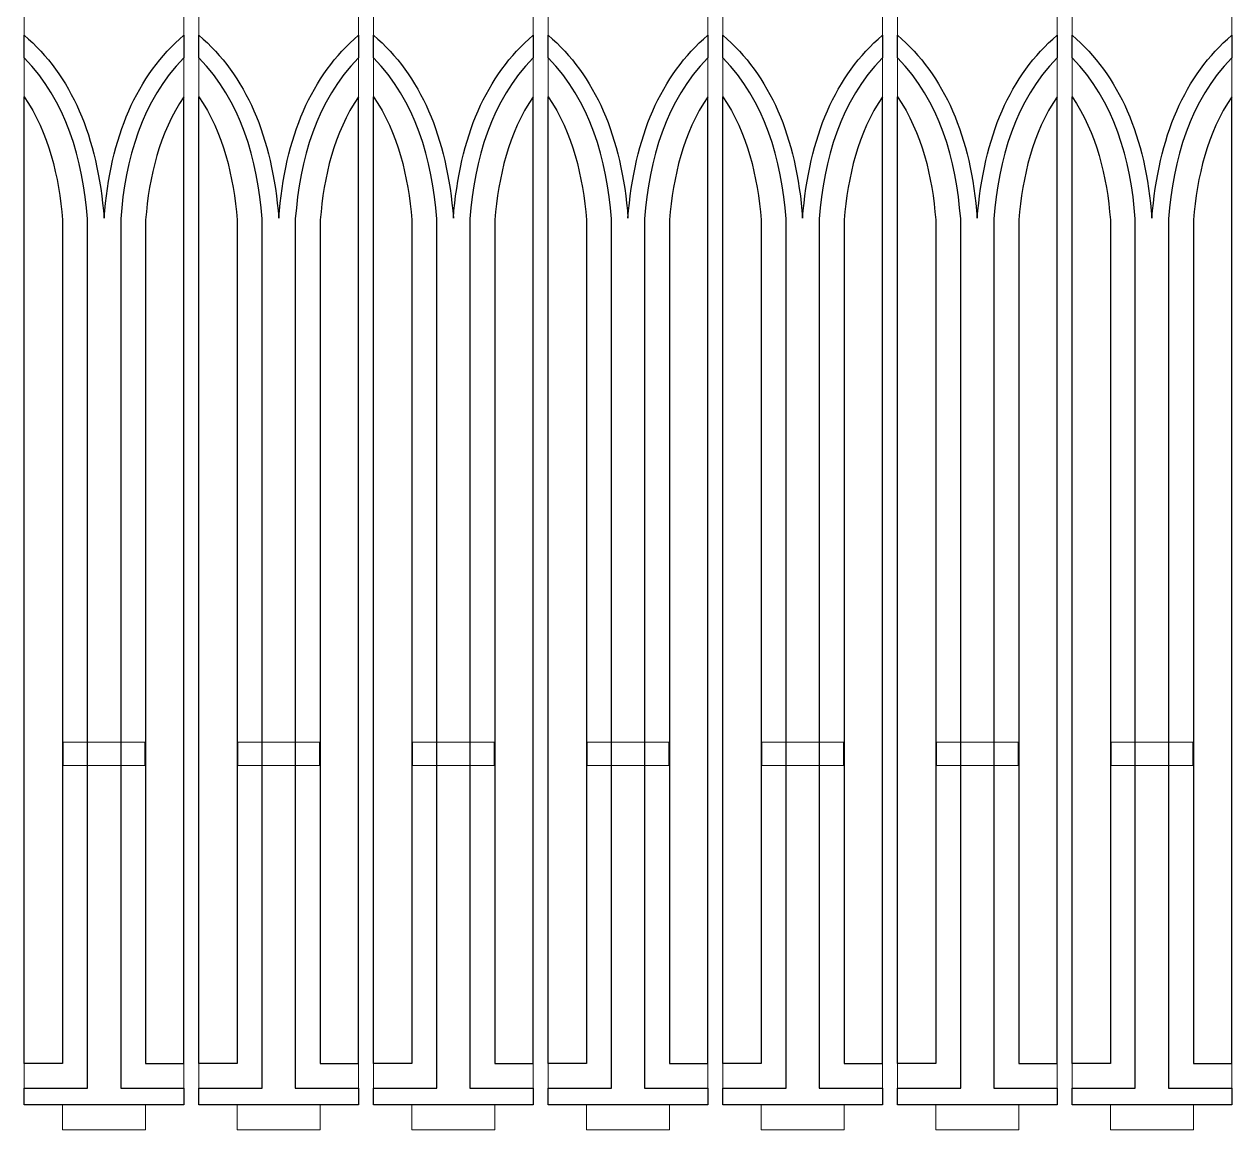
# Model space of a CAD drawing. Header units: centimetres. Extents: x -57 to 189, y -76 to 83.
# Drawn here: x 27.72 to 42.24, y -35.34 to -22.04 of the extents above; entities that cross this region are included whole.
import ezdxf

# ---------------------------------------------------------------- set-up
doc = ezdxf.new("R2010")
doc.units = ezdxf.units.CM
doc.header["$MEASUREMENT"] = 0
doc.layers.add('DEFAULT', color=7, linetype='Continuous')
doc.layers.add('layer 1', color=7, linetype='Continuous')

msp = doc.modelspace()

# ---------------------------------------------------------------- linework, layer by layer
at = {"layer": 'DEFAULT', "color": 250}
for points, knots in [([(28.88148, -34.83986), (28.88148, -34.83986), (28.88148, -24.38124), (28.88148, -24.38124), (28.88148, -24.38124), (28.93728, -23.67228), (29.134, -22.95545), (29.64199, -22.44441), (29.64199, -22.44441), (29.64199, -22.44441), (29.64199, -22.17211), (29.64199, -22.17211), (29.64199, -22.17211), (29.07797, -22.65225), (28.7578, -23.38603), (28.68148, -24.37345), (28.68148, -24.37345), (28.60517, -23.38603), (28.285, -22.65225), (27.72098, -22.17211), (27.72098, -22.17211), (27.72098, -22.17211), (27.72098, -22.44441), (27.72098, -22.44441), (27.72098, -22.44441), (28.22897, -22.95545), (28.42569, -23.67228), (28.48149, -24.38124), (28.48149, -24.38124), (28.48149, -24.38124), (28.48149, -34.83986), (28.48149, -34.83986), (28.48149, -34.83986), (28.48149, -34.83986), (27.72098, -34.83986), (27.72098, -34.83986), (27.72098, -34.83986), (27.72098, -34.83986), (27.72098, -35.03986), (27.72098, -35.03986), (27.72098, -35.03986), (27.72098, -35.03986), (28.22098, -35.03986), (28.22098, -35.03986), (28.22098, -35.03986), (28.22098, -35.03986), (28.68148, -35.03986), (28.68148, -35.03986), (28.68148, -35.03986), (28.68148, -35.03986), (29.14199, -35.03986), (29.14199, -35.03986), (29.14199, -35.03986), (29.14199, -35.03986), (29.64199, -35.03986), (29.64199, -35.03986), (29.64199, -35.03986), (29.64199, -35.03986), (29.64199, -34.83986), (29.64199, -34.83986), (29.64199, -34.83986), (29.64199, -34.83986), (28.88148, -34.83986), (28.88148, -34.83986)], [0, 0, 0, 0, 0.05882353, 0.05882353, 0.05882353, 0.05882353, 0.11764706, 0.11764706, 0.11764706, 0.11764706, 0.17647059, 0.17647059, 0.17647059, 0.17647059, 0.23529412, 0.23529412, 0.23529412, 0.23529412, 0.29411765, 0.29411765, 0.29411765, 0.29411765, 0.35294118, 0.35294118, 0.35294118, 0.35294118, 0.41176471, 0.41176471, 0.41176471, 0.41176471, 0.47058824, 0.47058824, 0.47058824, 0.47058824, 0.52941176, 0.52941176, 0.52941176, 0.52941176, 0.58823529, 0.58823529, 0.58823529, 0.58823529, 0.64705882, 0.64705882, 0.64705882, 0.64705882, 0.70588235, 0.70588235, 0.70588235, 0.70588235, 0.76470588, 0.76470588, 0.76470588, 0.76470588, 0.82352941, 0.82352941, 0.82352941, 0.82352941, 0.88235294, 0.88235294, 0.88235294, 0.88235294, 1, 1, 1, 1]), ([(30.98148, -34.83986), (30.98148, -34.83986), (30.98148, -24.38124), (30.98148, -24.38124), (30.98148, -24.38124), (31.03728, -23.67228), (31.234, -22.95545), (31.74199, -22.44441), (31.74199, -22.44441), (31.74199, -22.44441), (31.74199, -22.17211), (31.74199, -22.17211), (31.74199, -22.17211), (31.17797, -22.65225), (30.8578, -23.38603), (30.78148, -24.37345), (30.78148, -24.37345), (30.70517, -23.38603), (30.385, -22.65225), (29.82098, -22.17211), (29.82098, -22.17211), (29.82098, -22.17211), (29.82098, -22.44441), (29.82098, -22.44441), (29.82098, -22.44441), (30.32897, -22.95545), (30.52569, -23.67228), (30.58149, -24.38124), (30.58149, -24.38124), (30.58149, -24.38124), (30.58149, -34.83986), (30.58149, -34.83986), (30.58149, -34.83986), (30.58149, -34.83986), (29.82098, -34.83986), (29.82098, -34.83986), (29.82098, -34.83986), (29.82098, -34.83986), (29.82098, -35.03986), (29.82098, -35.03986), (29.82098, -35.03986), (29.82098, -35.03986), (30.32098, -35.03986), (30.32098, -35.03986), (30.32098, -35.03986), (30.32098, -35.03986), (30.78148, -35.03986), (30.78148, -35.03986), (30.78148, -35.03986), (30.78148, -35.03986), (31.24199, -35.03986), (31.24199, -35.03986), (31.24199, -35.03986), (31.24199, -35.03986), (31.74199, -35.03986), (31.74199, -35.03986), (31.74199, -35.03986), (31.74199, -35.03986), (31.74199, -34.83986), (31.74199, -34.83986), (31.74199, -34.83986), (31.74199, -34.83986), (30.98148, -34.83986), (30.98148, -34.83986)], [0, 0, 0, 0, 0.05882353, 0.05882353, 0.05882353, 0.05882353, 0.11764706, 0.11764706, 0.11764706, 0.11764706, 0.17647059, 0.17647059, 0.17647059, 0.17647059, 0.23529412, 0.23529412, 0.23529412, 0.23529412, 0.29411765, 0.29411765, 0.29411765, 0.29411765, 0.35294118, 0.35294118, 0.35294118, 0.35294118, 0.41176471, 0.41176471, 0.41176471, 0.41176471, 0.47058824, 0.47058824, 0.47058824, 0.47058824, 0.52941176, 0.52941176, 0.52941176, 0.52941176, 0.58823529, 0.58823529, 0.58823529, 0.58823529, 0.64705882, 0.64705882, 0.64705882, 0.64705882, 0.70588235, 0.70588235, 0.70588235, 0.70588235, 0.76470588, 0.76470588, 0.76470588, 0.76470588, 0.82352941, 0.82352941, 0.82352941, 0.82352941, 0.88235294, 0.88235294, 0.88235294, 0.88235294, 1, 1, 1, 1]), ([(33.08148, -34.83986), (33.08148, -34.83986), (33.08148, -24.38124), (33.08148, -24.38124), (33.08148, -24.38124), (33.13728, -23.67228), (33.334, -22.95545), (33.84199, -22.44441), (33.84199, -22.44441), (33.84199, -22.44441), (33.84199, -22.17211), (33.84199, -22.17211), (33.84199, -22.17211), (33.27797, -22.65225), (32.9578, -23.38603), (32.88148, -24.37345), (32.88148, -24.37345), (32.80517, -23.38603), (32.485, -22.65225), (31.92098, -22.17211), (31.92098, -22.17211), (31.92098, -22.17211), (31.92098, -22.44441), (31.92098, -22.44441), (31.92098, -22.44441), (32.42897, -22.95545), (32.62569, -23.67228), (32.68149, -24.38124), (32.68149, -24.38124), (32.68149, -24.38124), (32.68149, -34.83986), (32.68149, -34.83986), (32.68149, -34.83986), (32.68149, -34.83986), (31.92098, -34.83986), (31.92098, -34.83986), (31.92098, -34.83986), (31.92098, -34.83986), (31.92098, -35.03986), (31.92098, -35.03986), (31.92098, -35.03986), (31.92098, -35.03986), (32.42098, -35.03986), (32.42098, -35.03986), (32.42098, -35.03986), (32.42098, -35.03986), (32.88148, -35.03986), (32.88148, -35.03986), (32.88148, -35.03986), (32.88148, -35.03986), (33.34199, -35.03986), (33.34199, -35.03986), (33.34199, -35.03986), (33.34199, -35.03986), (33.84199, -35.03986), (33.84199, -35.03986), (33.84199, -35.03986), (33.84199, -35.03986), (33.84199, -34.83986), (33.84199, -34.83986), (33.84199, -34.83986), (33.84199, -34.83986), (33.08148, -34.83986), (33.08148, -34.83986)], [0, 0, 0, 0, 0.05882353, 0.05882353, 0.05882353, 0.05882353, 0.11764706, 0.11764706, 0.11764706, 0.11764706, 0.17647059, 0.17647059, 0.17647059, 0.17647059, 0.23529412, 0.23529412, 0.23529412, 0.23529412, 0.29411765, 0.29411765, 0.29411765, 0.29411765, 0.35294118, 0.35294118, 0.35294118, 0.35294118, 0.41176471, 0.41176471, 0.41176471, 0.41176471, 0.47058824, 0.47058824, 0.47058824, 0.47058824, 0.52941176, 0.52941176, 0.52941176, 0.52941176, 0.58823529, 0.58823529, 0.58823529, 0.58823529, 0.64705882, 0.64705882, 0.64705882, 0.64705882, 0.70588235, 0.70588235, 0.70588235, 0.70588235, 0.76470588, 0.76470588, 0.76470588, 0.76470588, 0.82352941, 0.82352941, 0.82352941, 0.82352941, 0.88235294, 0.88235294, 0.88235294, 0.88235294, 1, 1, 1, 1]), ([(35.18148, -34.83986), (35.18148, -34.83986), (35.18148, -24.38124), (35.18148, -24.38124), (35.18148, -24.38124), (35.23728, -23.67228), (35.434, -22.95545), (35.94199, -22.44441), (35.94199, -22.44441), (35.94199, -22.44441), (35.94199, -22.17211), (35.94199, -22.17211), (35.94199, -22.17211), (35.37797, -22.65225), (35.0578, -23.38603), (34.98148, -24.37345), (34.98148, -24.37345), (34.90517, -23.38603), (34.585, -22.65225), (34.02098, -22.17211), (34.02098, -22.17211), (34.02098, -22.17211), (34.02098, -22.44441), (34.02098, -22.44441), (34.02098, -22.44441), (34.52897, -22.95545), (34.72569, -23.67228), (34.78149, -24.38124), (34.78149, -24.38124), (34.78149, -24.38124), (34.78149, -34.83986), (34.78149, -34.83986), (34.78149, -34.83986), (34.78149, -34.83986), (34.02098, -34.83986), (34.02098, -34.83986), (34.02098, -34.83986), (34.02098, -34.83986), (34.02098, -35.03986), (34.02098, -35.03986), (34.02098, -35.03986), (34.02098, -35.03986), (34.52098, -35.03986), (34.52098, -35.03986), (34.52098, -35.03986), (34.52098, -35.03986), (34.98148, -35.03986), (34.98148, -35.03986), (34.98148, -35.03986), (34.98148, -35.03986), (35.44199, -35.03986), (35.44199, -35.03986), (35.44199, -35.03986), (35.44199, -35.03986), (35.94199, -35.03986), (35.94199, -35.03986), (35.94199, -35.03986), (35.94199, -35.03986), (35.94199, -34.83986), (35.94199, -34.83986), (35.94199, -34.83986), (35.94199, -34.83986), (35.18148, -34.83986), (35.18148, -34.83986)], [0, 0, 0, 0, 0.05882353, 0.05882353, 0.05882353, 0.05882353, 0.11764706, 0.11764706, 0.11764706, 0.11764706, 0.17647059, 0.17647059, 0.17647059, 0.17647059, 0.23529412, 0.23529412, 0.23529412, 0.23529412, 0.29411765, 0.29411765, 0.29411765, 0.29411765, 0.35294118, 0.35294118, 0.35294118, 0.35294118, 0.41176471, 0.41176471, 0.41176471, 0.41176471, 0.47058824, 0.47058824, 0.47058824, 0.47058824, 0.52941176, 0.52941176, 0.52941176, 0.52941176, 0.58823529, 0.58823529, 0.58823529, 0.58823529, 0.64705882, 0.64705882, 0.64705882, 0.64705882, 0.70588235, 0.70588235, 0.70588235, 0.70588235, 0.76470588, 0.76470588, 0.76470588, 0.76470588, 0.82352941, 0.82352941, 0.82352941, 0.82352941, 0.88235294, 0.88235294, 0.88235294, 0.88235294, 1, 1, 1, 1]), ([(37.28148, -34.83986), (37.28148, -34.83986), (37.28148, -24.38124), (37.28148, -24.38124), (37.28148, -24.38124), (37.33728, -23.67228), (37.534, -22.95545), (38.04199, -22.44441), (38.04199, -22.44441), (38.04199, -22.44441), (38.04199, -22.17211), (38.04199, -22.17211), (38.04199, -22.17211), (37.47797, -22.65225), (37.1578, -23.38603), (37.08148, -24.37345), (37.08148, -24.37345), (37.00517, -23.38603), (36.685, -22.65225), (36.12098, -22.17211), (36.12098, -22.17211), (36.12098, -22.17211), (36.12098, -22.44441), (36.12098, -22.44441), (36.12098, -22.44441), (36.62897, -22.95545), (36.82569, -23.67228), (36.88149, -24.38124), (36.88149, -24.38124), (36.88149, -24.38124), (36.88149, -34.83986), (36.88149, -34.83986), (36.88149, -34.83986), (36.88149, -34.83986), (36.12098, -34.83986), (36.12098, -34.83986), (36.12098, -34.83986), (36.12098, -34.83986), (36.12098, -35.03986), (36.12098, -35.03986), (36.12098, -35.03986), (36.12098, -35.03986), (36.62098, -35.03986), (36.62098, -35.03986), (36.62098, -35.03986), (36.62098, -35.03986), (37.08148, -35.03986), (37.08148, -35.03986), (37.08148, -35.03986), (37.08148, -35.03986), (37.54199, -35.03986), (37.54199, -35.03986), (37.54199, -35.03986), (37.54199, -35.03986), (38.04199, -35.03986), (38.04199, -35.03986), (38.04199, -35.03986), (38.04199, -35.03986), (38.04199, -34.83986), (38.04199, -34.83986), (38.04199, -34.83986), (38.04199, -34.83986), (37.28148, -34.83986), (37.28148, -34.83986)], [0, 0, 0, 0, 0.05882353, 0.05882353, 0.05882353, 0.05882353, 0.11764706, 0.11764706, 0.11764706, 0.11764706, 0.17647059, 0.17647059, 0.17647059, 0.17647059, 0.23529412, 0.23529412, 0.23529412, 0.23529412, 0.29411765, 0.29411765, 0.29411765, 0.29411765, 0.35294118, 0.35294118, 0.35294118, 0.35294118, 0.41176471, 0.41176471, 0.41176471, 0.41176471, 0.47058824, 0.47058824, 0.47058824, 0.47058824, 0.52941176, 0.52941176, 0.52941176, 0.52941176, 0.58823529, 0.58823529, 0.58823529, 0.58823529, 0.64705882, 0.64705882, 0.64705882, 0.64705882, 0.70588235, 0.70588235, 0.70588235, 0.70588235, 0.76470588, 0.76470588, 0.76470588, 0.76470588, 0.82352941, 0.82352941, 0.82352941, 0.82352941, 0.88235294, 0.88235294, 0.88235294, 0.88235294, 1, 1, 1, 1]), ([(39.38148, -34.83986), (39.38148, -34.83986), (39.38148, -24.38124), (39.38148, -24.38124), (39.38148, -24.38124), (39.43728, -23.67228), (39.634, -22.95545), (40.14199, -22.44441), (40.14199, -22.44441), (40.14199, -22.44441), (40.14199, -22.17211), (40.14199, -22.17211), (40.14199, -22.17211), (39.57797, -22.65225), (39.2578, -23.38603), (39.18148, -24.37345), (39.18148, -24.37345), (39.10517, -23.38603), (38.785, -22.65225), (38.22098, -22.17211), (38.22098, -22.17211), (38.22098, -22.17211), (38.22098, -22.44441), (38.22098, -22.44441), (38.22098, -22.44441), (38.72897, -22.95545), (38.92569, -23.67228), (38.98149, -24.38124), (38.98149, -24.38124), (38.98149, -24.38124), (38.98149, -34.83986), (38.98149, -34.83986), (38.98149, -34.83986), (38.98149, -34.83986), (38.22098, -34.83986), (38.22098, -34.83986), (38.22098, -34.83986), (38.22098, -34.83986), (38.22098, -35.03986), (38.22098, -35.03986), (38.22098, -35.03986), (38.22098, -35.03986), (38.72098, -35.03986), (38.72098, -35.03986), (38.72098, -35.03986), (38.72098, -35.03986), (39.18148, -35.03986), (39.18148, -35.03986), (39.18148, -35.03986), (39.18148, -35.03986), (39.64199, -35.03986), (39.64199, -35.03986), (39.64199, -35.03986), (39.64199, -35.03986), (40.14199, -35.03986), (40.14199, -35.03986), (40.14199, -35.03986), (40.14199, -35.03986), (40.14199, -34.83986), (40.14199, -34.83986), (40.14199, -34.83986), (40.14199, -34.83986), (39.38148, -34.83986), (39.38148, -34.83986)], [0, 0, 0, 0, 0.05882353, 0.05882353, 0.05882353, 0.05882353, 0.11764706, 0.11764706, 0.11764706, 0.11764706, 0.17647059, 0.17647059, 0.17647059, 0.17647059, 0.23529412, 0.23529412, 0.23529412, 0.23529412, 0.29411765, 0.29411765, 0.29411765, 0.29411765, 0.35294118, 0.35294118, 0.35294118, 0.35294118, 0.41176471, 0.41176471, 0.41176471, 0.41176471, 0.47058824, 0.47058824, 0.47058824, 0.47058824, 0.52941176, 0.52941176, 0.52941176, 0.52941176, 0.58823529, 0.58823529, 0.58823529, 0.58823529, 0.64705882, 0.64705882, 0.64705882, 0.64705882, 0.70588235, 0.70588235, 0.70588235, 0.70588235, 0.76470588, 0.76470588, 0.76470588, 0.76470588, 0.82352941, 0.82352941, 0.82352941, 0.82352941, 0.88235294, 0.88235294, 0.88235294, 0.88235294, 1, 1, 1, 1]), ([(41.48148, -34.83986), (41.48148, -34.83986), (41.48148, -24.38124), (41.48148, -24.38124), (41.48148, -24.38124), (41.53728, -23.67228), (41.734, -22.95545), (42.24199, -22.44441), (42.24199, -22.44441), (42.24199, -22.44441), (42.24199, -22.17211), (42.24199, -22.17211), (42.24199, -22.17211), (41.67797, -22.65225), (41.3578, -23.38603), (41.28148, -24.37345), (41.28148, -24.37345), (41.20517, -23.38603), (40.885, -22.65225), (40.32098, -22.17211), (40.32098, -22.17211), (40.32098, -22.17211), (40.32098, -22.44441), (40.32098, -22.44441), (40.32098, -22.44441), (40.82897, -22.95545), (41.02569, -23.67228), (41.08149, -24.38124), (41.08149, -24.38124), (41.08149, -24.38124), (41.08149, -34.83986), (41.08149, -34.83986), (41.08149, -34.83986), (41.08149, -34.83986), (40.32098, -34.83986), (40.32098, -34.83986), (40.32098, -34.83986), (40.32098, -34.83986), (40.32098, -35.03986), (40.32098, -35.03986), (40.32098, -35.03986), (40.32098, -35.03986), (40.82098, -35.03986), (40.82098, -35.03986), (40.82098, -35.03986), (40.82098, -35.03986), (41.28148, -35.03986), (41.28148, -35.03986), (41.28148, -35.03986), (41.28148, -35.03986), (41.74199, -35.03986), (41.74199, -35.03986), (41.74199, -35.03986), (41.74199, -35.03986), (42.24199, -35.03986), (42.24199, -35.03986), (42.24199, -35.03986), (42.24199, -35.03986), (42.24199, -34.83986), (42.24199, -34.83986), (42.24199, -34.83986), (42.24199, -34.83986), (41.48148, -34.83986), (41.48148, -34.83986)], [0, 0, 0, 0, 0.05882353, 0.05882353, 0.05882353, 0.05882353, 0.11764706, 0.11764706, 0.11764706, 0.11764706, 0.17647059, 0.17647059, 0.17647059, 0.17647059, 0.23529412, 0.23529412, 0.23529412, 0.23529412, 0.29411765, 0.29411765, 0.29411765, 0.29411765, 0.35294118, 0.35294118, 0.35294118, 0.35294118, 0.41176471, 0.41176471, 0.41176471, 0.41176471, 0.47058824, 0.47058824, 0.47058824, 0.47058824, 0.52941176, 0.52941176, 0.52941176, 0.52941176, 0.58823529, 0.58823529, 0.58823529, 0.58823529, 0.64705882, 0.64705882, 0.64705882, 0.64705882, 0.70588235, 0.70588235, 0.70588235, 0.70588235, 0.76470588, 0.76470588, 0.76470588, 0.76470588, 0.82352941, 0.82352941, 0.82352941, 0.82352941, 0.88235294, 0.88235294, 0.88235294, 0.88235294, 1, 1, 1, 1]), ([(27.72098, -22.91233), (27.72098, -22.91233), (27.72098, -34.53986), (27.72098, -34.53986), (27.72098, -34.53986), (27.72098, -34.53986), (28.18149, -34.53986), (28.18149, -34.53986), (28.18149, -34.53986), (28.18149, -34.53986), (28.18149, -24.39319), (28.18149, -24.39319), (28.18149, -24.39319), (28.13974, -23.87764), (28.01768, -23.34096), (27.72098, -22.91233)], [0, 0, 0, 0, 0.2, 0.2, 0.2, 0.2, 0.4, 0.4, 0.4, 0.4, 0.6, 0.6, 0.6, 0.6, 1, 1, 1, 1]), ([(29.64199, -22.91233), (29.64199, -22.91233), (29.64199, -34.53986), (29.64199, -34.53986), (29.64199, -34.53986), (29.64199, -34.53986), (29.18148, -34.53986), (29.18148, -34.53986), (29.18148, -34.53986), (29.18148, -34.53986), (29.18148, -24.39319), (29.18148, -24.39319), (29.18148, -24.39319), (29.22323, -23.87764), (29.34529, -23.34096), (29.64199, -22.91233)], [0, 0, 0, 0, 0.2, 0.2, 0.2, 0.2, 0.4, 0.4, 0.4, 0.4, 0.6, 0.6, 0.6, 0.6, 1, 1, 1, 1]), ([(29.82098, -22.91233), (29.82098, -22.91233), (29.82098, -34.53986), (29.82098, -34.53986), (29.82098, -34.53986), (29.82098, -34.53986), (30.28149, -34.53986), (30.28149, -34.53986), (30.28149, -34.53986), (30.28149, -34.53986), (30.28149, -24.39319), (30.28149, -24.39319), (30.28149, -24.39319), (30.23974, -23.87764), (30.11768, -23.34096), (29.82098, -22.91233)], [0, 0, 0, 0, 0.2, 0.2, 0.2, 0.2, 0.4, 0.4, 0.4, 0.4, 0.6, 0.6, 0.6, 0.6, 1, 1, 1, 1]), ([(31.74199, -22.91233), (31.74199, -22.91233), (31.74199, -34.53986), (31.74199, -34.53986), (31.74199, -34.53986), (31.74199, -34.53986), (31.28148, -34.53986), (31.28148, -34.53986), (31.28148, -34.53986), (31.28148, -34.53986), (31.28148, -24.39319), (31.28148, -24.39319), (31.28148, -24.39319), (31.32323, -23.87764), (31.44529, -23.34096), (31.74199, -22.91233)], [0, 0, 0, 0, 0.2, 0.2, 0.2, 0.2, 0.4, 0.4, 0.4, 0.4, 0.6, 0.6, 0.6, 0.6, 1, 1, 1, 1]), ([(31.92098, -22.91233), (31.92098, -22.91233), (31.92098, -34.53986), (31.92098, -34.53986), (31.92098, -34.53986), (31.92098, -34.53986), (32.38149, -34.53986), (32.38149, -34.53986), (32.38149, -34.53986), (32.38149, -34.53986), (32.38149, -24.39319), (32.38149, -24.39319), (32.38149, -24.39319), (32.33974, -23.87764), (32.21768, -23.34096), (31.92098, -22.91233)], [0, 0, 0, 0, 0.2, 0.2, 0.2, 0.2, 0.4, 0.4, 0.4, 0.4, 0.6, 0.6, 0.6, 0.6, 1, 1, 1, 1]), ([(33.84199, -22.91233), (33.84199, -22.91233), (33.84199, -34.53986), (33.84199, -34.53986), (33.84199, -34.53986), (33.84199, -34.53986), (33.38148, -34.53986), (33.38148, -34.53986), (33.38148, -34.53986), (33.38148, -34.53986), (33.38148, -24.39319), (33.38148, -24.39319), (33.38148, -24.39319), (33.42323, -23.87764), (33.54529, -23.34096), (33.84199, -22.91233)], [0, 0, 0, 0, 0.2, 0.2, 0.2, 0.2, 0.4, 0.4, 0.4, 0.4, 0.6, 0.6, 0.6, 0.6, 1, 1, 1, 1]), ([(34.02098, -22.91233), (34.02098, -22.91233), (34.02098, -34.53986), (34.02098, -34.53986), (34.02098, -34.53986), (34.02098, -34.53986), (34.48149, -34.53986), (34.48149, -34.53986), (34.48149, -34.53986), (34.48149, -34.53986), (34.48149, -24.39319), (34.48149, -24.39319), (34.48149, -24.39319), (34.43974, -23.87764), (34.31768, -23.34096), (34.02098, -22.91233)], [0, 0, 0, 0, 0.2, 0.2, 0.2, 0.2, 0.4, 0.4, 0.4, 0.4, 0.6, 0.6, 0.6, 0.6, 1, 1, 1, 1]), ([(35.94199, -22.91233), (35.94199, -22.91233), (35.94199, -34.53986), (35.94199, -34.53986), (35.94199, -34.53986), (35.94199, -34.53986), (35.48148, -34.53986), (35.48148, -34.53986), (35.48148, -34.53986), (35.48148, -34.53986), (35.48148, -24.39319), (35.48148, -24.39319), (35.48148, -24.39319), (35.52323, -23.87764), (35.64529, -23.34096), (35.94199, -22.91233)], [0, 0, 0, 0, 0.2, 0.2, 0.2, 0.2, 0.4, 0.4, 0.4, 0.4, 0.6, 0.6, 0.6, 0.6, 1, 1, 1, 1]), ([(36.12098, -22.91233), (36.12098, -22.91233), (36.12098, -34.53986), (36.12098, -34.53986), (36.12098, -34.53986), (36.12098, -34.53986), (36.58149, -34.53986), (36.58149, -34.53986), (36.58149, -34.53986), (36.58149, -34.53986), (36.58149, -24.39319), (36.58149, -24.39319), (36.58149, -24.39319), (36.53974, -23.87764), (36.41768, -23.34096), (36.12098, -22.91233)], [0, 0, 0, 0, 0.2, 0.2, 0.2, 0.2, 0.4, 0.4, 0.4, 0.4, 0.6, 0.6, 0.6, 0.6, 1, 1, 1, 1]), ([(38.04199, -22.91233), (38.04199, -22.91233), (38.04199, -34.53986), (38.04199, -34.53986), (38.04199, -34.53986), (38.04199, -34.53986), (37.58148, -34.53986), (37.58148, -34.53986), (37.58148, -34.53986), (37.58148, -34.53986), (37.58148, -24.39319), (37.58148, -24.39319), (37.58148, -24.39319), (37.62323, -23.87764), (37.74529, -23.34096), (38.04199, -22.91233)], [0, 0, 0, 0, 0.2, 0.2, 0.2, 0.2, 0.4, 0.4, 0.4, 0.4, 0.6, 0.6, 0.6, 0.6, 1, 1, 1, 1]), ([(38.22098, -22.91233), (38.22098, -22.91233), (38.22098, -34.53986), (38.22098, -34.53986), (38.22098, -34.53986), (38.22098, -34.53986), (38.68149, -34.53986), (38.68149, -34.53986), (38.68149, -34.53986), (38.68149, -34.53986), (38.68149, -24.39319), (38.68149, -24.39319), (38.68149, -24.39319), (38.63974, -23.87764), (38.51768, -23.34096), (38.22098, -22.91233)], [0, 0, 0, 0, 0.2, 0.2, 0.2, 0.2, 0.4, 0.4, 0.4, 0.4, 0.6, 0.6, 0.6, 0.6, 1, 1, 1, 1]), ([(40.14199, -22.91233), (40.14199, -22.91233), (40.14199, -34.53986), (40.14199, -34.53986), (40.14199, -34.53986), (40.14199, -34.53986), (39.68148, -34.53986), (39.68148, -34.53986), (39.68148, -34.53986), (39.68148, -34.53986), (39.68148, -24.39319), (39.68148, -24.39319), (39.68148, -24.39319), (39.72323, -23.87764), (39.84529, -23.34096), (40.14199, -22.91233)], [0, 0, 0, 0, 0.2, 0.2, 0.2, 0.2, 0.4, 0.4, 0.4, 0.4, 0.6, 0.6, 0.6, 0.6, 1, 1, 1, 1]), ([(40.32098, -22.91233), (40.32098, -22.91233), (40.32098, -34.53986), (40.32098, -34.53986), (40.32098, -34.53986), (40.32098, -34.53986), (40.78149, -34.53986), (40.78149, -34.53986), (40.78149, -34.53986), (40.78149, -34.53986), (40.78149, -24.39319), (40.78149, -24.39319), (40.78149, -24.39319), (40.73974, -23.87764), (40.61768, -23.34096), (40.32098, -22.91233)], [0, 0, 0, 0, 0.2, 0.2, 0.2, 0.2, 0.4, 0.4, 0.4, 0.4, 0.6, 0.6, 0.6, 0.6, 1, 1, 1, 1]), ([(42.24199, -22.91233), (42.24199, -22.91233), (42.24199, -34.53986), (42.24199, -34.53986), (42.24199, -34.53986), (42.24199, -34.53986), (41.78148, -34.53986), (41.78148, -34.53986), (41.78148, -34.53986), (41.78148, -34.53986), (41.78148, -24.39319), (41.78148, -24.39319), (41.78148, -24.39319), (41.82323, -23.87764), (41.94529, -23.34096), (42.24199, -22.91233)], [0, 0, 0, 0, 0.2, 0.2, 0.2, 0.2, 0.4, 0.4, 0.4, 0.4, 0.6, 0.6, 0.6, 0.6, 1, 1, 1, 1])]:
    msp.add_open_spline(points, degree=3, knots=knots, dxfattribs=at)
at = {"layer": 'layer 1', "color": 250, "lineweight": 9}
for points in [[(28.19148, -30.95486), (29.17148, -30.95486), (29.17148, -30.67486), (28.19148, -30.67486), (28.19148, -30.95486)], [(30.29148, -30.95486), (31.27148, -30.95486), (31.27148, -30.67486), (30.29148, -30.67486), (30.29148, -30.95486)], [(32.39148, -30.95486), (33.37148, -30.95486), (33.37148, -30.67486), (32.39148, -30.67486), (32.39148, -30.95486)], [(34.49148, -30.95486), (35.47148, -30.95486), (35.47148, -30.67486), (34.49148, -30.67486), (34.49148, -30.95486)], [(36.59148, -30.95486), (37.57148, -30.95486), (37.57148, -30.67486), (36.59148, -30.67486), (36.59148, -30.95486)], [(38.69148, -30.95486), (39.67148, -30.95486), (39.67148, -30.67486), (38.69148, -30.67486), (38.69148, -30.95486)], [(40.79148, -30.95486), (41.77148, -30.95486), (41.77148, -30.67486), (40.79148, -30.67486), (40.79148, -30.95486)]]:
    msp.add_lwpolyline(points, close=True, dxfattribs=at)
for points in [[(29.18148, -17.53986), (29.18148, -17.53986), (29.18148, -17.23986), (29.18148, -17.23986), (29.18148, -17.23986), (29.18148, -17.23986), (28.18148, -17.23986), (28.18148, -17.23986), (28.18148, -17.23986), (28.18148, -17.23986), (28.18148, -17.53986), (28.18148, -17.53986), (28.18148, -17.53986), (28.18148, -17.53986), (27.72098, -17.53986), (27.72098, -17.53986), (27.72098, -17.53986), (27.72098, -17.53986), (27.72098, -35.03986), (27.72098, -35.03986), (27.72098, -35.03986), (27.72098, -35.03986), (28.18148, -35.03986), (28.18148, -35.03986), (28.18148, -35.03986), (28.18148, -35.03986), (28.18148, -35.33986), (28.18148, -35.33986), (28.18148, -35.33986), (28.18148, -35.33986), (29.18148, -35.33986), (29.18148, -35.33986), (29.18148, -35.33986), (29.18148, -35.33986), (29.18148, -35.03986), (29.18148, -35.03986), (29.18148, -35.03986), (29.18148, -35.03986), (29.64199, -35.03986), (29.64199, -35.03986), (29.64199, -35.03986), (29.64199, -35.03986), (29.64199, -17.53986), (29.64199, -17.53986), (29.64199, -17.53986), (29.64199, -17.53986), (29.18148, -17.53986), (29.18148, -17.53986)], [(31.28148, -17.53986), (31.28148, -17.53986), (31.28148, -17.23986), (31.28148, -17.23986), (31.28148, -17.23986), (31.28148, -17.23986), (30.28148, -17.23986), (30.28148, -17.23986), (30.28148, -17.23986), (30.28148, -17.23986), (30.28148, -17.53986), (30.28148, -17.53986), (30.28148, -17.53986), (30.28148, -17.53986), (29.82098, -17.53986), (29.82098, -17.53986), (29.82098, -17.53986), (29.82098, -17.53986), (29.82098, -35.03986), (29.82098, -35.03986), (29.82098, -35.03986), (29.82098, -35.03986), (30.28148, -35.03986), (30.28148, -35.03986), (30.28148, -35.03986), (30.28148, -35.03986), (30.28148, -35.33986), (30.28148, -35.33986), (30.28148, -35.33986), (30.28148, -35.33986), (31.28148, -35.33986), (31.28148, -35.33986), (31.28148, -35.33986), (31.28148, -35.33986), (31.28148, -35.03986), (31.28148, -35.03986), (31.28148, -35.03986), (31.28148, -35.03986), (31.74199, -35.03986), (31.74199, -35.03986), (31.74199, -35.03986), (31.74199, -35.03986), (31.74199, -17.53986), (31.74199, -17.53986), (31.74199, -17.53986), (31.74199, -17.53986), (31.28148, -17.53986), (31.28148, -17.53986)], [(33.38148, -17.53986), (33.38148, -17.53986), (33.38148, -17.23986), (33.38148, -17.23986), (33.38148, -17.23986), (33.38148, -17.23986), (32.38148, -17.23986), (32.38148, -17.23986), (32.38148, -17.23986), (32.38148, -17.23986), (32.38148, -17.53986), (32.38148, -17.53986), (32.38148, -17.53986), (32.38148, -17.53986), (31.92098, -17.53986), (31.92098, -17.53986), (31.92098, -17.53986), (31.92098, -17.53986), (31.92098, -35.03986), (31.92098, -35.03986), (31.92098, -35.03986), (31.92098, -35.03986), (32.38148, -35.03986), (32.38148, -35.03986), (32.38148, -35.03986), (32.38148, -35.03986), (32.38148, -35.33986), (32.38148, -35.33986), (32.38148, -35.33986), (32.38148, -35.33986), (33.38148, -35.33986), (33.38148, -35.33986), (33.38148, -35.33986), (33.38148, -35.33986), (33.38148, -35.03986), (33.38148, -35.03986), (33.38148, -35.03986), (33.38148, -35.03986), (33.84199, -35.03986), (33.84199, -35.03986), (33.84199, -35.03986), (33.84199, -35.03986), (33.84199, -17.53986), (33.84199, -17.53986), (33.84199, -17.53986), (33.84199, -17.53986), (33.38148, -17.53986), (33.38148, -17.53986)], [(35.48148, -17.53986), (35.48148, -17.53986), (35.48148, -17.23986), (35.48148, -17.23986), (35.48148, -17.23986), (35.48148, -17.23986), (34.48148, -17.23986), (34.48148, -17.23986), (34.48148, -17.23986), (34.48148, -17.23986), (34.48148, -17.53986), (34.48148, -17.53986), (34.48148, -17.53986), (34.48148, -17.53986), (34.02098, -17.53986), (34.02098, -17.53986), (34.02098, -17.53986), (34.02098, -17.53986), (34.02098, -35.03986), (34.02098, -35.03986), (34.02098, -35.03986), (34.02098, -35.03986), (34.48148, -35.03986), (34.48148, -35.03986), (34.48148, -35.03986), (34.48148, -35.03986), (34.48148, -35.33986), (34.48148, -35.33986), (34.48148, -35.33986), (34.48148, -35.33986), (35.48148, -35.33986), (35.48148, -35.33986), (35.48148, -35.33986), (35.48148, -35.33986), (35.48148, -35.03986), (35.48148, -35.03986), (35.48148, -35.03986), (35.48148, -35.03986), (35.94199, -35.03986), (35.94199, -35.03986), (35.94199, -35.03986), (35.94199, -35.03986), (35.94199, -17.53986), (35.94199, -17.53986), (35.94199, -17.53986), (35.94199, -17.53986), (35.48148, -17.53986), (35.48148, -17.53986)], [(37.58148, -17.53986), (37.58148, -17.53986), (37.58148, -17.23986), (37.58148, -17.23986), (37.58148, -17.23986), (37.58148, -17.23986), (36.58148, -17.23986), (36.58148, -17.23986), (36.58148, -17.23986), (36.58148, -17.23986), (36.58148, -17.53986), (36.58148, -17.53986), (36.58148, -17.53986), (36.58148, -17.53986), (36.12098, -17.53986), (36.12098, -17.53986), (36.12098, -17.53986), (36.12098, -17.53986), (36.12098, -35.03986), (36.12098, -35.03986), (36.12098, -35.03986), (36.12098, -35.03986), (36.58148, -35.03986), (36.58148, -35.03986), (36.58148, -35.03986), (36.58148, -35.03986), (36.58148, -35.33986), (36.58148, -35.33986), (36.58148, -35.33986), (36.58148, -35.33986), (37.58148, -35.33986), (37.58148, -35.33986), (37.58148, -35.33986), (37.58148, -35.33986), (37.58148, -35.03986), (37.58148, -35.03986), (37.58148, -35.03986), (37.58148, -35.03986), (38.04199, -35.03986), (38.04199, -35.03986), (38.04199, -35.03986), (38.04199, -35.03986), (38.04199, -17.53986), (38.04199, -17.53986), (38.04199, -17.53986), (38.04199, -17.53986), (37.58148, -17.53986), (37.58148, -17.53986)], [(39.68148, -17.53986), (39.68148, -17.53986), (39.68148, -17.23986), (39.68148, -17.23986), (39.68148, -17.23986), (39.68148, -17.23986), (38.68148, -17.23986), (38.68148, -17.23986), (38.68148, -17.23986), (38.68148, -17.23986), (38.68148, -17.53986), (38.68148, -17.53986), (38.68148, -17.53986), (38.68148, -17.53986), (38.22098, -17.53986), (38.22098, -17.53986), (38.22098, -17.53986), (38.22098, -17.53986), (38.22098, -35.03986), (38.22098, -35.03986), (38.22098, -35.03986), (38.22098, -35.03986), (38.68148, -35.03986), (38.68148, -35.03986), (38.68148, -35.03986), (38.68148, -35.03986), (38.68148, -35.33986), (38.68148, -35.33986), (38.68148, -35.33986), (38.68148, -35.33986), (39.68148, -35.33986), (39.68148, -35.33986), (39.68148, -35.33986), (39.68148, -35.33986), (39.68148, -35.03986), (39.68148, -35.03986), (39.68148, -35.03986), (39.68148, -35.03986), (40.14199, -35.03986), (40.14199, -35.03986), (40.14199, -35.03986), (40.14199, -35.03986), (40.14199, -17.53986), (40.14199, -17.53986), (40.14199, -17.53986), (40.14199, -17.53986), (39.68148, -17.53986), (39.68148, -17.53986)], [(41.78148, -17.53986), (41.78148, -17.53986), (41.78148, -17.23986), (41.78148, -17.23986), (41.78148, -17.23986), (41.78148, -17.23986), (40.78148, -17.23986), (40.78148, -17.23986), (40.78148, -17.23986), (40.78148, -17.23986), (40.78148, -17.53986), (40.78148, -17.53986), (40.78148, -17.53986), (40.78148, -17.53986), (40.32098, -17.53986), (40.32098, -17.53986), (40.32098, -17.53986), (40.32098, -17.53986), (40.32098, -35.03986), (40.32098, -35.03986), (40.32098, -35.03986), (40.32098, -35.03986), (40.78148, -35.03986), (40.78148, -35.03986), (40.78148, -35.03986), (40.78148, -35.03986), (40.78148, -35.33986), (40.78148, -35.33986), (40.78148, -35.33986), (40.78148, -35.33986), (41.78148, -35.33986), (41.78148, -35.33986), (41.78148, -35.33986), (41.78148, -35.33986), (41.78148, -35.03986), (41.78148, -35.03986), (41.78148, -35.03986), (41.78148, -35.03986), (42.24199, -35.03986), (42.24199, -35.03986), (42.24199, -35.03986), (42.24199, -35.03986), (42.24199, -17.53986), (42.24199, -17.53986), (42.24199, -17.53986), (42.24199, -17.53986), (41.78148, -17.53986), (41.78148, -17.53986)]]:
    msp.add_open_spline(points, degree=3, knots=[0, 0, 0, 0, 0.07692308, 0.07692308, 0.07692308, 0.07692308, 0.15384615, 0.15384615, 0.15384615, 0.15384615, 0.23076923, 0.23076923, 0.23076923, 0.23076923, 0.30769231, 0.30769231, 0.30769231, 0.30769231, 0.38461538, 0.38461538, 0.38461538, 0.38461538, 0.46153846, 0.46153846, 0.46153846, 0.46153846, 0.53846154, 0.53846154, 0.53846154, 0.53846154, 0.61538462, 0.61538462, 0.61538462, 0.61538462, 0.69230769, 0.69230769, 0.69230769, 0.69230769, 0.76923077, 0.76923077, 0.76923077, 0.76923077, 0.84615385, 0.84615385, 0.84615385, 0.84615385, 1, 1, 1, 1], dxfattribs=at)

doc.saveas('drawing.dxf')
